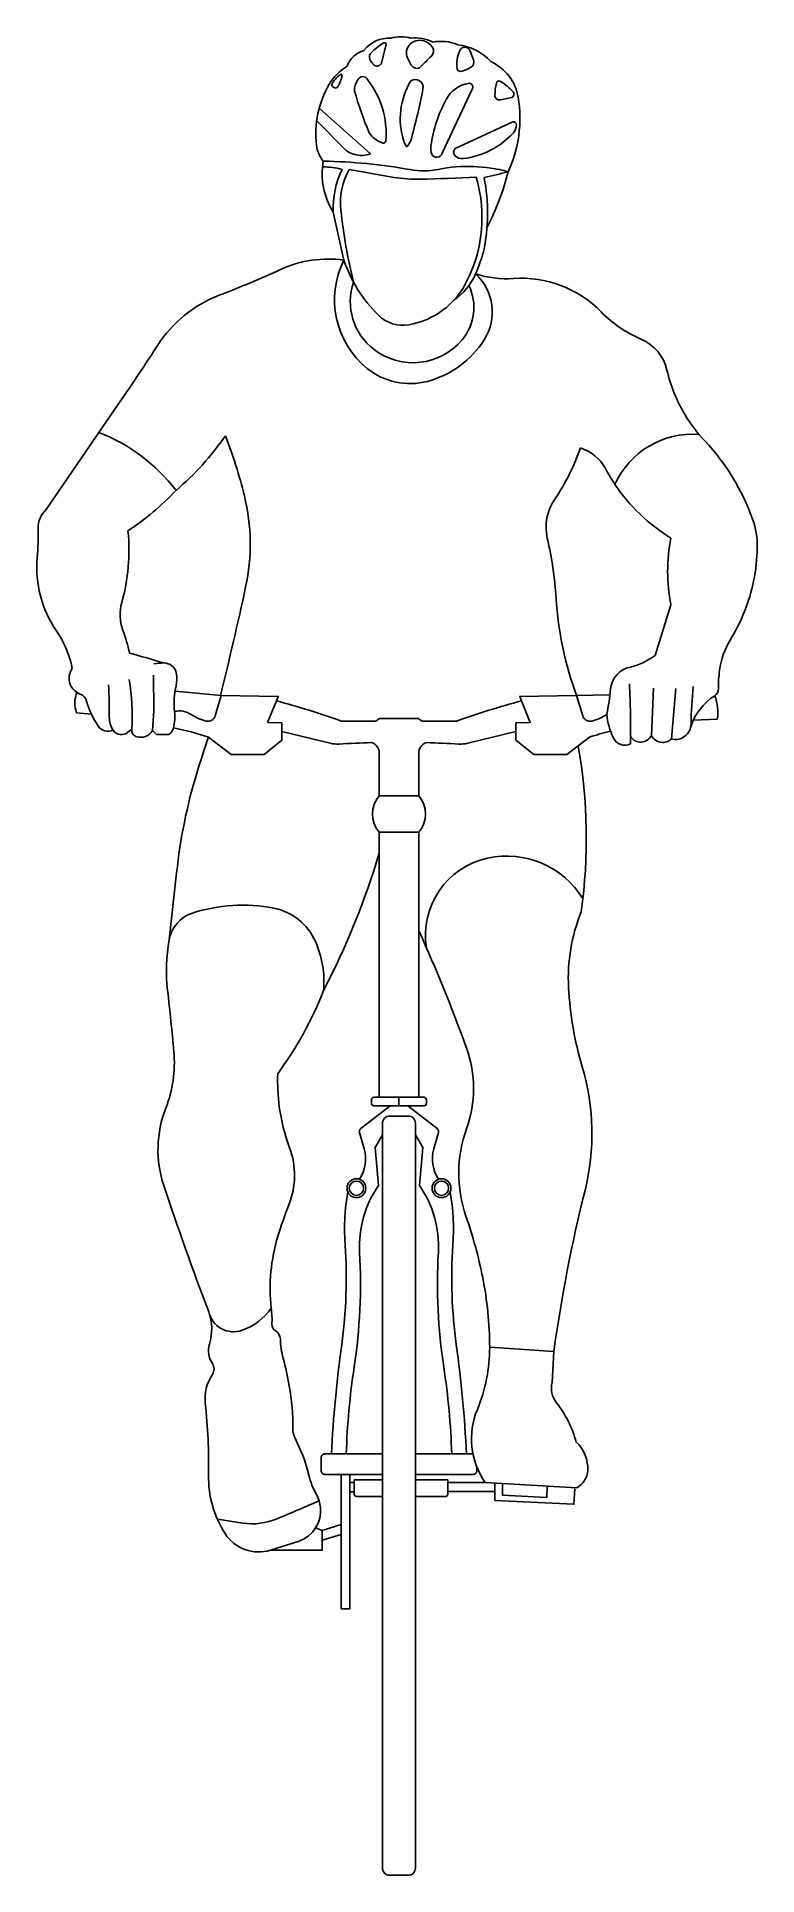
# Model space of a CAD drawing. Header units: millimetres. Extents: x -420 to 415, y 0 to 2131.
import ezdxf

# ---------------------------------------------------------------- set-up
doc = ezdxf.new("R2010")
doc.units = ezdxf.units.MM
doc.layers.add('ceco.net 403', color=7, linetype='Continuous')

msp = doc.modelspace()

# ---------------------------------------------------------------- linework, layer by layer
at = {"layer": 'ceco.net 403'}
for points in [[(-9.4, 2129.1, -0.144397), (13.7, 2129.3, 0.140891)], [(-60.2, 2096.7, -0.235434), (-40.7, 2114.8, -0.144635)], [(-40.7, 2114.8, -0.258429), (-9.4, 2129.1, 0.038489)], [(-15.1, 2120.2), (-20.3, 2100.8, -0.53656), (-28.6, 2098, -0.131626), (-33.7, 2104.7, -0.311806), (-31.9, 2112.8, -0.038027), (-18.5, 2123.6, -0.82977), (-15.1, 2120.2, 1.89492)], [(9.4, 2107.3), (14.2, 2098, 0.514184), (25.4, 2096.4, -0.015193), (37.4, 2108.2, 0.370264), (38.6, 2119.1, 0.179827), (28.6, 2126.2, 0.129729), (19.6, 2126.2, 0.334664), (8.6, 2112.5, 0.082326), (9.4, 2107.3, 6.585158)], [(39.3, 2124.6, 0.155873), (13.7, 2129.3, 15.552954)], [(68.1, 2121.6, 0.15664), (39.3, 2124.6, 9.593649)], [(70.4, 2114.7, 0.142256), (67.3, 2093.9, 0.423557), (71.5, 2090.8, 0.095356), (83, 2095.1, 0.356244), (86.3, 2104.3, 0.021654), (81.9, 2115.2, 0.671652), (70.4, 2114.7, -0.545872)], [(106.5, 2102.1, 0.182016), (68.1, 2121.6, -18.1234)], [(-87.8, 1986.7, -0.141252), (-95.6, 2005.2, -0.164066), (-80.8, 2075.9, -0.124262), (-60.2, 2096.7, -0.27922)], [(126.6, 1974.5, 0.149119), (138.2, 2060.5, 0.249554), (106.5, 2102.1, -0.080393)], [(-78.1, 2075.1, -0.146946), (-67.6, 2087.2, -0.635701), (-66.1, 2086.2, -0.11184), (-71, 2072.9, -0.406126), (-75.2, 2071.9, -0.156304), (-78.1, 2075.1, 0.659644)], [(-36.6, 2081.5, -0.185831), (-15.1, 2010.3, -0.460051), (-18.7, 2007.7, -0.166587), (-34.6, 2019.6, -0.030199), (-51.6, 2068.3, -0.165852), (-47.6, 2081, -0.622263), (-36.6, 2081.5, 0.591842)], [(13.9, 2079.9, 0.221185), (5.6, 2009.8, 0.064972), (8.3, 2004.2, 0.833356)], [(13.9, 2079.9, -0.663612), (27.8, 2070.6, -0.019108), (14.4, 2013.1, -0.082449), (10.3, 2004.3, -0.479066), (8.3, 2004.2, -2.321361)], [(49.9, 1995.9), (85.2, 2070.9, 0.603871), (80.7, 2076.9, 0.232985), (54.7, 2058.3, 0.088228), (37, 2004.4, 0.117695), (37.9, 1995, 0.708808), (49.9, 1995.9, -0.237397)], [(130.7, 2060.4), (117.5, 2057.7, -0.481779), (111.1, 2063.2, -0.051046), (112.9, 2077.2, -0.51074), (117.7, 2079.2, -0.06758), (132.1, 2067.4, -0.513383), (130.7, 2060.4, 4.63801)], [(-95.4, 2033.3), (-64.4, 2002, 0.295153), (-33, 1995.2, -0.181323)], [(74.3, 1989.8, 0.18398), (132.6, 2019.7, 0.188999), (136, 2028.8, 0.460148), (131.8, 2032.3, 11.875864)], [(-63.9, 1872), (-76.2, 1927.7, -0.183883), (-87.8, 1986.7, -0.843265)], [(-87.8, 1986.7, -0.040096), (12.9, 1976.9, 0.094355), (45.6, 1977.2, -0.115953), (126.6, 1974.5, 0.132518)], [(74.3, 1989.8, -0.239828), (65.1, 1992.7, -0.42119), (65.1, 2001.3, -0.191342)], [(-88.6, 1980, -0.074415), (-65.9, 1977.2, 0.136662)], [(-65.9, 1977.2, 0.1244), (-76.2, 1927.7, 0.957465)], [(-52.8, 1846.6, -0.032856), (-67.4, 1929.9, -0.156396), (-57.7, 1977.2, -0.584803)], [(-63.9, 1872, 0.116523), (-23.8, 1808.1, 0.243805), (11.8, 1797.1, 0.098085), (45.3, 1810.2, 0.129233), (77.2, 1844.8, 0.126383), (96.2, 1923.8, 0.068887), (89.4, 1968.1, -1.342823)], [(89.4, 1968.1, -0.005348), (24.5, 1965.8, -0.047382), (-5.6, 1967.9, -0.005971), (-57.7, 1977.2, -10.558866)], [(97.9, 1881.5, 0.099266), (98.7, 1967.9, -1.209877)], [(98.7, 1967.9, 0.015316), (126.6, 1974.5, -0.132784)], [(126.6, 1974.5, -0.061832), (102, 1910.4, -76.713143)], [(63.5, 1825.5, 0.142734), (88.8, 1856.1, 0.027286), (97.9, 1881.5, 0.004166)], [(-347.7, 1672.2), (-315.8, 1718.9, 0.007664), (-280, 1772.9, -0.160302), (-208.3, 1831.3, 0.015836), (-136.6, 1861.4, -0.142798), (-63.9, 1872, 0.069328)], [(-63.9, 1872, 0.352174), (-36.7, 1746.4, 0.238714), (32.9, 1731.5, 0.188935), (98.8, 1779.8, 0.362869), (88.8, 1856.1, -17.742974)], [(338.1, 1331.2, -0.173657), (365.9, 1367.1, 0.257991), (370.2, 1375.1, -0.03447), (371.5, 1396.9, -0.106128), (383.9, 1431.7, 0.087991), (410.9, 1500.1, 0.046809), (415.2, 1539.2, 0.088768), (409.8, 1571.7, 0.104266), (354.8, 1662, -0.053675), (331.6, 1692.6, -0.078253), (310.6, 1744.4, 0.238643), (280.4, 1780.5, -0.09798), (234.3, 1812, 0.21966), (132.6, 1850.7, -0.095736), (88.8, 1856.1, -4.358194)], [(-52.8, 1846.6, 0.320349), (-28.9, 1768.4, 0.401841), (73.3, 1779.8, 0.293866), (81.1, 1842.5, 0.293866)], [(-408.8, 1582.9), (-347.7, 1672.2, -0.138161), (-258.4, 1605.1, 0.494967)], [(-258.4, 1605.1, 0.065726), (-201.1, 1668.4, -0.524488)], [(-206.9, 1367.5, 0.008133), (-177.7, 1493.3, 0.113982), (-179.2, 1598.8, 0.031576), (-201.1, 1668.4, -0.18614)], [(250.3, 1612, -0.318121), (347.7, 1669.9, 1.082848)], [(205.9, 1367.5, -0.072915), (182, 1480, 0.040838), (171.9, 1549.6, -0.21014), (180.5, 1594.9, 0.069076), (210.2, 1654.3, -0.71761)], [(315.1, 1549.9, -0.106823), (250.3, 1612, -0.025291), (239.2, 1630.4, 0.196935), (210.2, 1654.3, -6.614697)], [(-258.4, 1605.1, -0.054024), (-314.1, 1558.2, 3.277669)], [(-331.3, 1327.2, -0.361053), (-348.5, 1332, -0.087474), (-362, 1360.9, 0.243237), (-369.5, 1369.1, -0.180021), (-379.9, 1378, -0.26412), (-379.6, 1397.3, 0.190425), (-379.1, 1401, 0.094008), (-397.3, 1442.8, -0.173062), (-419.3, 1526.8, 0.027179), (-418.2, 1561.2, -0.218658), (-408.8, 1582.9, 3.151276)], [(-314.1, 1558.2, -0.095928), (-321.3, 1475.3, 0.158542), (-320.1, 1443.1, -0.030926), (-312.2, 1416.5, -0.114416)], [(297, 1413.9), (315.1, 1472.6, -0.096373), (315.1, 1549.9, -0.824197)], [(-272.5, 1405.1, 0.007413), (-312.2, 1416.5, -7.538361)], [(240.8, 1345.4, 0.023105), (245.3, 1374.8, -0.181993), (254.6, 1393.5, -0.128005), (266.6, 1399.9, 0.09759), (297, 1413.9, 0.274916)], [(-309.7, 1328.5, 0.060887), (-312.7, 1386, -1.192343)], [(-281, 1322.3), (-266.9, 1322.3, 0.191634), (-261.4, 1330, 0.088126), (-260.1, 1348.9, -0.081447), (-258.3, 1378.7, 0.101169), (-258.1, 1393.3, 0.364824), (-272.5, 1405.1, 0.040574), (-284.1, 1404.1, 11.477365)], [(-356.5, 1345.8), (-373.7, 1347.3, -0.183694), (-373.3, 1371, 10.47889)], [(-309.7, 1328.5), (-314.2, 1324.7, -0.450718), (-331.3, 1327.2, -0.144682), (-335.7, 1342.3, 0.011201), (-336.6, 1379.8, -1.046186)], [(-142, 1361.3), (-139.9, 1366.3), (-205.9, 1367.5), (-212.9, 1343.9, -0.403235), (-223.7, 1337.8, -0.08236), (-240.8, 1345.4, 0.20244), (-260.1, 1348.9, 9.066281)], [(142, 1361.3), (139.9, 1366.3), (205.9, 1367.5), (212.9, 1343.9, 0.403235), (223.7, 1337.8, 0.08236), (240.8, 1345.4)], [(268.4, 1311.4, 0.014602), (267.1, 1381, -1.049365)], [(315.7, 1317, 0.484792), (338.5, 1334.5, -0.023909), (341.1, 1377.7, -0.896689)], [(341, 1338.6), (368.9, 1340.1, 0.137516), (365.9, 1367.1, -1.480564)], [(0, 1340.9), (-22.4, 1340.9), (-26.8, 1337.8), (-66.9, 1337.8, 0.01902), (-142, 1361.3, -0.712191)], [(0, 1340.9), (22.4, 1340.9), (26.8, 1337.8), (66.9, 1337.8, -0.01902), (142, 1361.3, 0.712191)], [(240.8, 1345.4, 0.089635), (248.6, 1318, 0.41918), (268.4, 1311.4, 0.157747)], [(-281, 1322.3), (-285.5, 1326.7, -0.361053), (-304.8, 1320, -0.3618), (-309.7, 1328.5, -0.838746)], [(-194.6, 1299), (-220.8, 1319.1, 0.028625), (-261.4, 1330, -9.755809)], [(-135.6, 1325.6), (-79.6, 1312, 0.074805), (-69.4, 1311.1, -0.007813), (-31.7, 1312.8, 3.974033)], [(135.6, 1325.6), (79.6, 1312, -0.074805), (69.4, 1311.1, 0.007813), (31.7, 1312.8, -3.974033)], [(194.6, 1299), (220.8, 1319.1, -0.017249), (245.2, 1326.2, -0.017249)], [(-266.4, 1084), (-257.7, 1161.9, -0.047686), (-234.3, 1277.4, -0.008847), (-220.8, 1319.1, -0.714105)], [(-22.9, 1251), (-22.9, 1300.5, 0.321293), (-31.7, 1312.8, -6.056042)], [(22.9, 1251), (22.9, 1300.5, -0.321293), (31.7, 1312.8, 6.056042)], [(211.3, 1116.8, 0.077704), (207.7, 1309.1, 4.573383)], [(268.5, 1319.6, 0.571585), (292.6, 1320.9, -0.608433)], [(292.6, 1320.9, 0.49676), (315.7, 1317, -0.395016)], [(0, 1251), (-22.9, 1251, 0.376463), (-22.9, 1209, 0.452999)], [(0, 1251), (22.9, 1251, -0.376463), (22.9, 1209, -0.452999)], [(-87.3, 1025.5, 0.046253), (-22.9, 1184.7, -0.743797)], [(31.7, 1075.1, -0.39635), (102.7, 1178.8, -0.31775), (213.2, 1132, 0.556186)], [(-220.5, 653.1, -0.010547), (-272.6, 799.3, -0.175414), (-270.2, 889.2, 0.116175), (-260.9, 954.5, 0.006527), (-268.2, 1025.5, -0.072861), (-266.4, 1084, -0.276527), (-239.5, 1115.1, -0.12778), (-145.2, 1120.9, -0.243581), (-97.2, 1082.9, -0.126196), (-87.3, 1025.5, 1.082538)], [(179.4, 607.1, -0.026295), (215.6, 793.8, 0.133996), (212.4, 937, -0.059055), (196.5, 1029, -0.110455), (211.3, 1116.8, 0.20949)], [(22.9, 1094.7, -0.020285), (78.2, 958.8, -0.174633), (78.2, 865.1, 0.171503), (77.6, 764, -0.034245), (97, 692.7, -0.047901), (105.1, 612.2, -0.100342), (90.8, 539.9, 0.256559), (100, 455.3, 3.177593)], [(-140.5, 929, 0.063195), (-87.3, 1025.5, -0.042832)], [(-148.2, 657.3, -0.098744), (-140.4, 740.6, -0.022467), (-127.6, 777.1, 0.186045), (-126.8, 843.2, -0.055041), (-138.7, 890.6, -0.043166), (-140.5, 929, -1)], [(-10.1, 891.8), (-44.3, 865.4, 0.308087), (-45.8, 860.7), (-40.4, 842, -0.220068), (-45.9, 806.7, 1.850708)], [(0, 0), (-10.8, 0, -0.414214), (-19.1, 8.3), (-19.1, 871.6, -0.414214), (-10.8, 879.9), (0, 879.9)], [(0, 0), (10.8, 0, 0.414214), (19.1, 8.3), (19.1, 871.6, 0.414214), (10.8, 879.9), (0, 879.9)], [(10.1, 891.8), (44.3, 865.4, -0.308087), (45.8, 860.7), (40.4, 842, 0.220068), (45.9, 806.7, -1.850708)], [(-19.1, 858.1), (-27.7, 843.3), (-23.8, 799.3, 0.166725), (-45.6, 722.2, -0.051104), (-51.9, 589.1, 0.029747), (-61.1, 488.3, 1.031107)], [(19.1, 858.1), (27.7, 843.3), (23.8, 799.3, -0.166725), (45.6, 722.2, 0.051104), (51.9, 589.1, -0.029747), (61.1, 488.3, -1.031107)], [(-78.2, 488.3, -0.022862), (-66.4, 615.1, 0.052145), (-62.5, 730.2, -0.061115), (-59.3, 791.9, -0.83946)], [(78.2, 488.3, 0.022862), (66.4, 615.1, -0.052145), (62.5, 730.2, 0.061115), (59.3, 791.9, 0.83946)], [(-115.5, 387.3), (-148.9, 376.8, -0.338618), (-201.6, 395.9, -0.148313), (-220.7, 463.8, 0.032886), (-224.5, 547, -0.179385), (-216.3, 580.2, 0.30839), (-216.3, 593.3, -0.228029), (-219.7, 615.6, 0.161887), (-220.5, 653.1, -1.419673)], [(-220.5, 653.1, 0.450038), (-181.7, 631.6, 0.159899), (-148.2, 657.3, -3.240408)], [(-115.5, 387.3, 0.337589), (-91, 426.3, 0.10551), (-95.7, 441.4, -0.068762), (-104.5, 463.8, 0.061594), (-120.5, 506.4, -0.124163), (-123, 516.9, 0.046501), (-127.2, 567.4, 0.021022), (-134.2, 599.4, -0.056643), (-137.5, 621.4, 0.262032), (-143.3, 631.1, -0.28688), (-147.3, 638.5, 0.05298), (-148.2, 657.3, -1.164643)], [(205.4, 502.1, 0.102798), (182.3, 547.9, -0.241946), (177.6, 571.2, 0.11309)], [(206.3, 449.1, 0.253191), (218.7, 469, 0.224519), (205.4, 502.1, -2.551915)], [(85.8, 488.3), (19.1, 488.3), (19.1, 464.6), (86, 464.6, 0.414214), (90.3, 469), (90.3, 473.1)], [(-19.1, 458.2), (-51.9, 458.2), (-51.9, 441.5, 0.414214), (-49.4, 439), (-19.1, 439)], [(19.1, 439), (54.1, 439, 0.414214), (56.5, 441.5), (56.5, 458.2), (19.1, 458.2)], [(100, 455.3), (206.3, 449.1, 0.962178)], [(-210.5, 412.7), (-181.1, 408.2, 0.138137), (-141.1, 413.2, 0.004995), (-92.5, 434.1, 0.650123)]]:
    msp.add_lwpolyline(points, format="xyb", dxfattribs=at)
for points in [[(-33, 1995.2), (-92.5, 2048)], [(65.1, 2001.3), (131.8, 2032.3)], [(-285.5, 1326.7), (-284.2, 1350), (-284.6, 1390.9)], [(-205.9, 1367.5), (-259.5, 1372.3)], [(205.9, 1367.5), (244.5, 1368.3)], [(292.6, 1320.9), (294.9, 1375.7)], [(315.7, 1317), (319, 1353.6), (321, 1375.6)], [(-194.6, 1299), (-156.1, 1299), (-135.6, 1315.7), (-135.6, 1335.6), (-152.2, 1336.2), (-142, 1361.3)], [(194.6, 1299), (156.1, 1299), (135.6, 1315.7), (135.6, 1335.6), (152.2, 1336.2), (142, 1361.3)], [(-22.9, 1209), (0, 1209)], [(-22.9, 1209), (-22.9, 901.7)], [(22.9, 1209), (0, 1209)], [(22.9, 1209), (22.9, 901.7)], [(105.1, 612.2), (179.4, 607.1), (177.6, 571.2)], [(-51.9, 455.3), (-56.9, 455.3)], [(100, 455.3), (56.5, 455.3)], [(111.1, 454.6), (111.1, 434.5), (202.7, 429.9), (203.6, 447.7)], [(119.9, 454.1), (120, 440.4), (171.2, 437.8), (171.9, 451.1)], [(-51.9, 444.5), (-56.9, 444.5)], [(111.1, 444.6), (56.5, 444.6)], [(-88.9, 399.6), (-66.9, 406.7)], [(-148.9, 376.8), (-88.9, 376.8), (-88.9, 399.6), (-96.6, 402.7)], [(-88.9, 388.2), (-66.9, 394.9)]]:
    msp.add_lwpolyline(points, dxfattribs=at)
for points in [[(0, 891.8), (-29, 891.8, -0.414214), (-31.9, 894.7), (-31.9, 898.8, -0.414214), (-29, 901.7), (0, 901.7)], [(0, 891.8), (29, 891.8, 0.414214), (31.9, 894.7), (31.9, 898.8, 0.414214), (29, 901.7), (0, 901.7)], [(-86, 488.3), (-19.1, 488.3), (-19.1, 464.6), (-86, 464.6, -0.414214), (-90.3, 469), (-90.3, 483.9, -0.414214)]]:
    msp.add_lwpolyline(points, format="xyb", close=True, dxfattribs=at)
msp.add_lwpolyline([(-66.9, 464.6), (-56.9, 464.6), (-56.9, 308.9), (-66.9, 308.9)], close=True, dxfattribs=at)
for centre, radius in [((-49.3, 796.3), 10.9), ((-49.3, 796.3), 8.26), ((49.3, 796.3), 10.9), ((49.3, 796.3), 8.26)]:
    msp.add_circle(centre, radius, dxfattribs=at)

doc.saveas('drawing.dxf')
